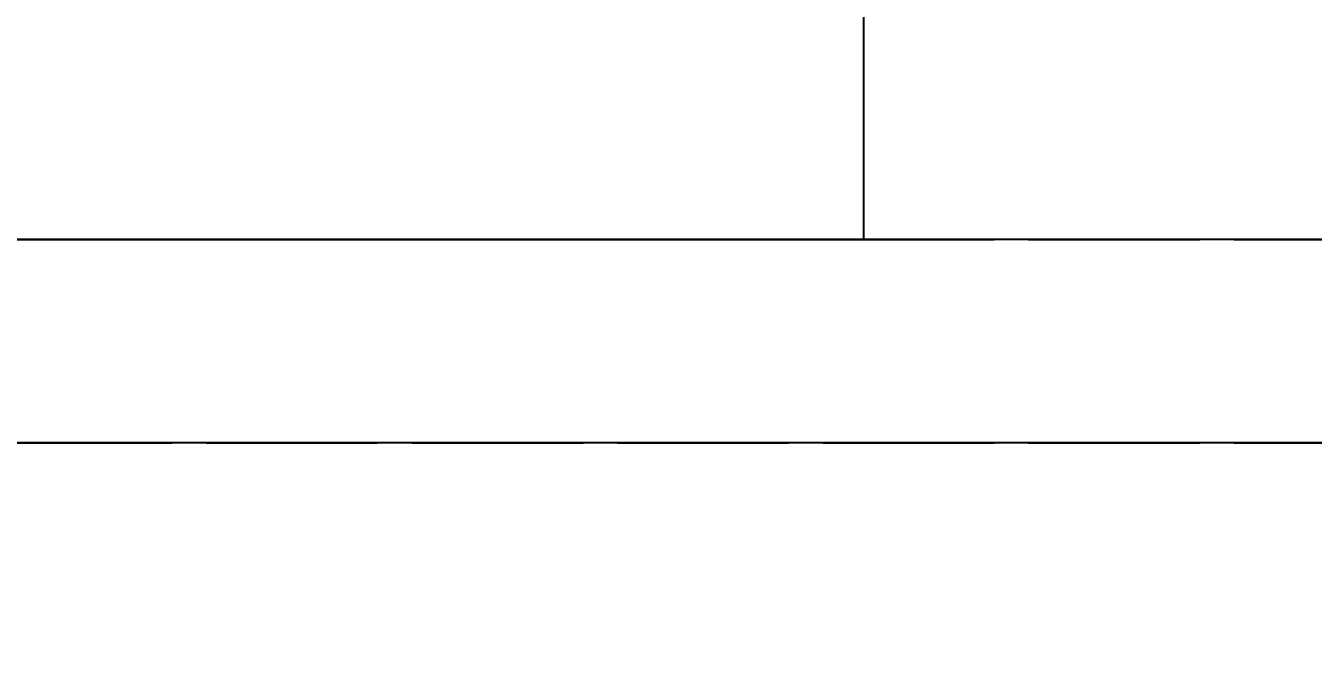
# Model space of a CAD drawing. Header units: millimetres. Extents: x -9 to 243, y -53 to 196.
# Drawn here: x 171.14 to 180.68, y -23.41 to -18.62 of the extents above; entities that cross this region are included whole.
import ezdxf

# ---------------------------------------------------------------- set-up
doc = ezdxf.new("R2010")
doc.units = ezdxf.units.MM
doc.linetypes.add('DASHED', pattern=[1.524, 1.27, -0.254])
for name, color, linetype in [('DIMS', 3, 'CONTINUOUS'), ('HIDDEN', 8, 'DASHED'), ('VISIBLE', 7, 'CONTINUOUS')]:
    doc.layers.add(name, color=color, linetype=linetype)
doc.styles.add('OpenSansCondensed-Light', font='OpenSansCondensed-Light.ttf')
doc.dimstyles.new('EZDXF', dxfattribs={"dimtxt": 0.25, "dimasz": 0.175, "dimexe": 0.375, "dimexo": 0.125, "dimgap": 0.1, "dimtad": 1, "dimlfac": 100, "dimzin": 12, "dimdsep": 46, "dimtxsty": 'OpenSansCondensed-Light', "dimblk": 'ARCHTICK', "dimcen": 2.5, "dimazin": 3, "dimtfac": 0.5, "dimtmove": 2, "dimatfit": 3})

# ---------------------------------------------------------------- blocks, each defined once
blk = doc.blocks.new('_ARCHTICK')
at = {"color": 0, "linetype": 'BYBLOCK', "const_width": 0.15}
blk.add_lwpolyline([(-0.5, -0.5), (0.5, 0.5)], dxfattribs=at)

msp = doc.modelspace()

# ---------------------------------------------------------------- linework, layer by layer
at = {"layer": 'HIDDEN'}
for points in [[(94.75, -20.2), (200.25, -20.2)], [(170.96607, -20.2), (171.54643, -20.2), (172.12679, -20.2), (172.70714, -20.2), (173.2875, -20.2), (173.86786, -20.2), (174.44821, -20.2), (175.02857, -20.2), (175.60893, -20.2), (176.18929, -20.2), (176.76964, -20.2), (177.35, -20.2)], [(177.35, -20.2), (176.76964, -20.2), (176.18929, -20.2), (175.60893, -20.2), (175.02857, -20.2), (174.44821, -20.2), (173.86786, -20.2), (173.2875, -20.2), (172.70714, -20.2), (172.12679, -20.2), (171.54643, -20.2), (170.96607, -20.2)], [(94.75, -21.71), (200.25, -21.71)]]:
    msp.add_lwpolyline(points, dxfattribs=at)
at = {"layer": 'VISIBLE'}
for points in [[(177.35, -20.2), (177.35, -18.2)], [(200.25, -20.2), (94.75, -20.2)], [(200.25, -21.71), (94.75, -21.71)]]:
    msp.add_lwpolyline(points, dxfattribs=at)

# ---------------------------------------------------------------- dimensions: what is measured, and where the dimension line sits
at = {"layer": 'DIMS'}
msp.add_linear_dim(base=(220.25, -20.2), p1=(179.85, -20.2), p2=(179.85, -18.2), angle=90, dimstyle='EZDXF', override={"dimtxt": 1.6, "dimasz": 1, "dimexe": 0.6, "dimexo": 0.5, "dimdec": 2}, dxfattribs=at).render()
msp.add_linear_dim(base=(93.75, -52.71), p1=(93.75, -21.71), p2=(201.25, -21.71), dimstyle='EZDXF', override={"dimtxt": 1.6, "dimasz": 1, "dimexe": 0.6, "dimexo": 0.5, "dimdec": 2}, dxfattribs=at).render()

doc.saveas('drawing.dxf')
